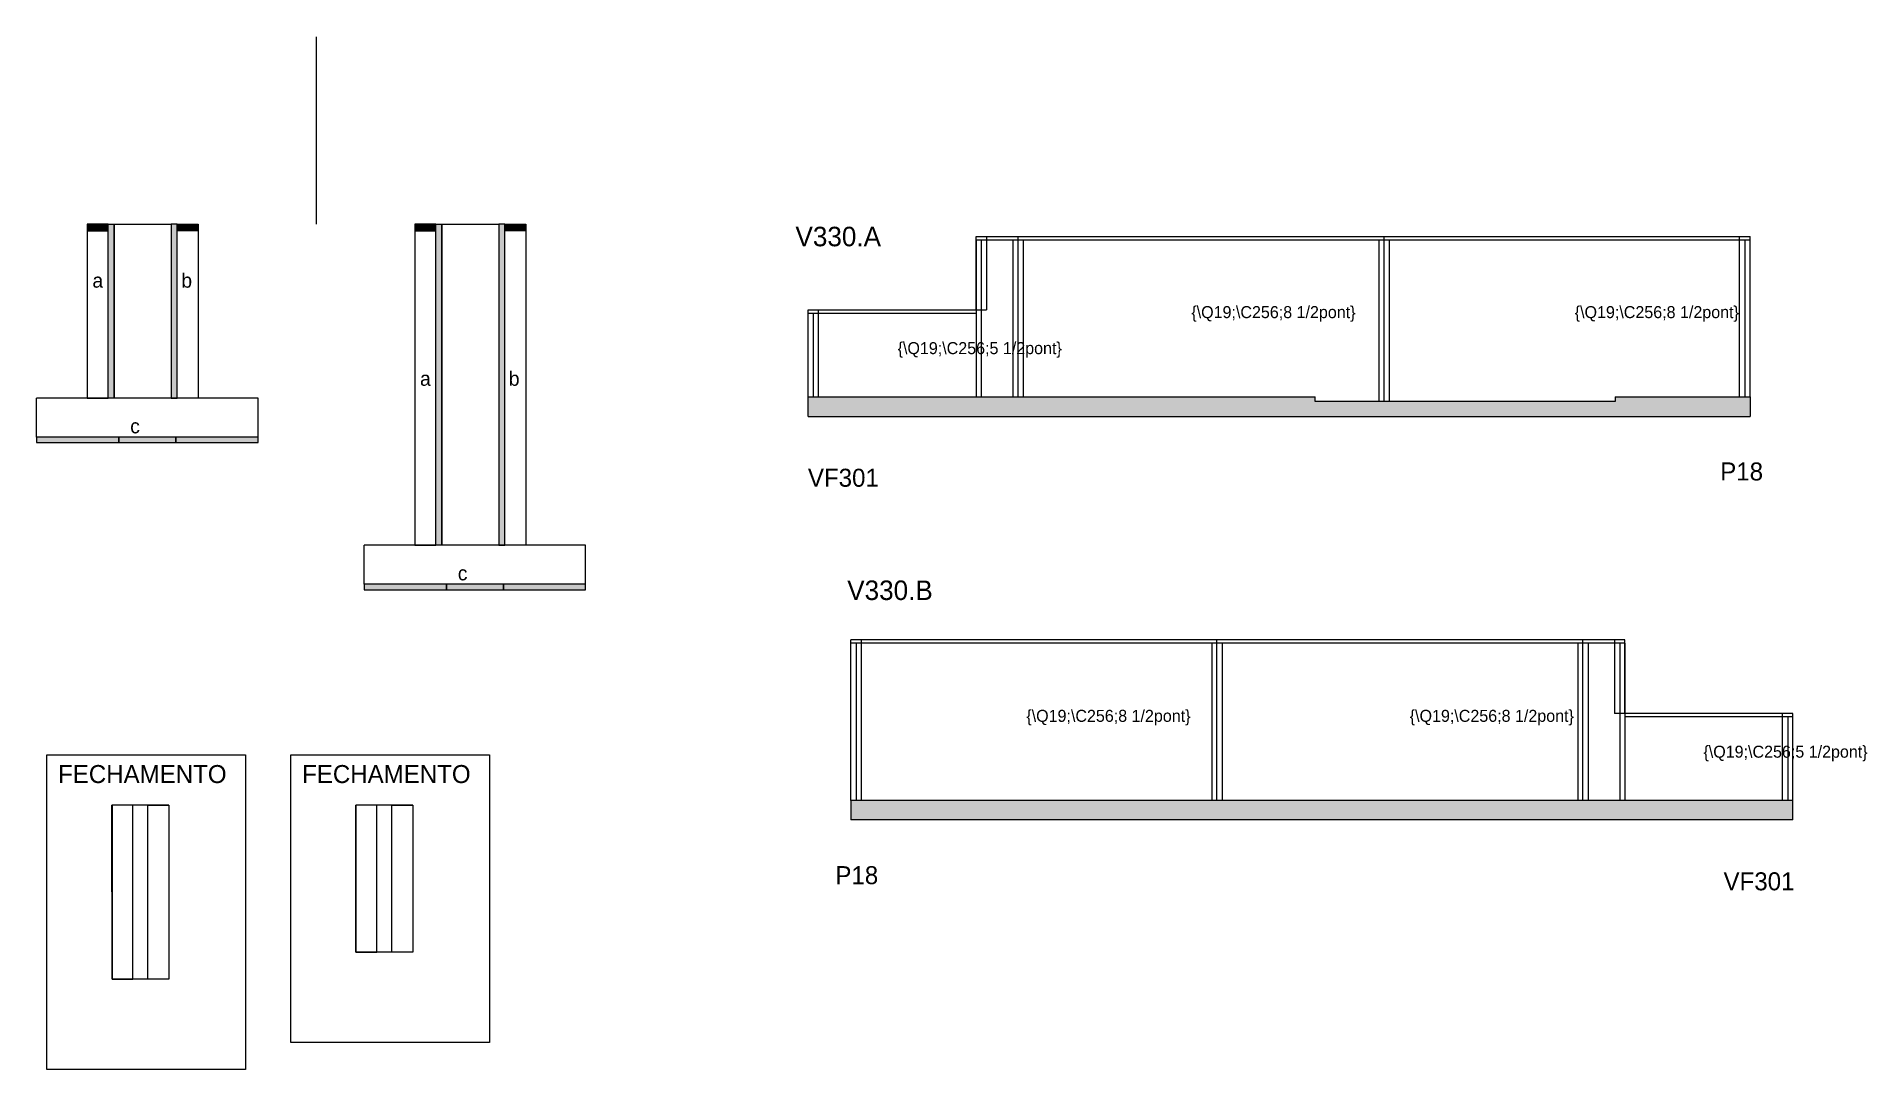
# Model space of a CAD drawing. Header units: metres. Extents: x 6793 to 8013, y 1892 to 2580.
import ezdxf

# ---------------------------------------------------------------- set-up
doc = ezdxf.new("R2010")
doc.units = ezdxf.units.M
for name, color, linetype in [('5', 7, 'Continuous'), ('CONCRETO', 7, 'Continuous'), ('COTA', 7, 'Continuous'), ('Cotas', 7, 'Continuous'), ('detalhes', 7, 'Continuous'), ('Hachura', 7, 'Continuous'), ('Madeira', 7, 'Continuous'), ('Painéis', 7, 'Continuous'), ('SARR_2.2x7', 7, 'Continuous'), ('SARR_3.5x7', 7, 'Continuous'), ('texto', 7, 'Continuous'), ('TEXTO PILAR', 7, 'Continuous'), ('Texto Seção', 7, 'Continuous')]:
    doc.layers.add(name, color=color, linetype=linetype)

msp = doc.modelspace()

# ---------------------------------------------------------------- hatches: boundary and pattern name
at = {"layer": 'COTA'}
h = msp.add_hatch(color=7, dxfattribs=at)
h.dxf.hatch_style = 1
h.paths.add_polyline_path([(7844.9, 2339.8), (7844.9, 2336.8), (7844.9, 2336.8), (7644.9, 2336.8), (7644.9, 2336.8), (7644.9, 2339.8), (7644.9, 2339.8), (7306.9, 2339.8), (7306.9, 2339.8), (7306.9, 2326.8), (7306.9, 2326.8), (7934.9, 2326.8), (7934.9, 2326.8), (7934.9, 2339.8), (7934.9, 2339.8), (7844.9, 2339.8)])
h = msp.add_hatch(color=7, dxfattribs=at)
h.dxf.hatch_style = 1
h.paths.add_polyline_path([(7963.5, 2057.8), (7963.5, 2070.8), (7963.5, 2070.8), (7335.5, 2070.8), (7335.5, 2070.8), (7335.5, 2057.8), (7335.5, 2057.8), (7963.5, 2057.8)])
at = {"layer": 'Hachura'}
h = msp.add_hatch(color=7, dxfattribs=at)
h.dxf.hatch_style = 1
h.paths.add_polyline_path([(6840.4, 2450.5), (6840.4, 2454.9), (6840.4, 2454.9), (6826.4, 2454.9), (6826.4, 2454.9), (6826.4, 2450.5), (6826.4, 2450.5), (6840.4, 2450.5)])
h = msp.add_hatch(color=7, dxfattribs=at)
h.dxf.hatch_style = 1
h.paths.add_polyline_path([(6840.4, 2338.9), (6844.4, 2338.9), (6844.4, 2338.9), (6844.4, 2454.9), (6844.4, 2454.9), (6840.4, 2454.9), (6840.4, 2454.9), (6840.4, 2338.9)])
h = msp.add_hatch(color=7, dxfattribs=at)
h.dxf.hatch_style = 1
h.paths.add_polyline_path([(6882.4, 2338.9), (6886.4, 2338.9), (6886.4, 2338.9), (6886.4, 2454.9), (6886.4, 2454.9), (6882.4, 2454.9), (6882.4, 2454.9), (6882.4, 2338.9)])
h = msp.add_hatch(color=7, dxfattribs=at)
h.dxf.hatch_style = 1
h.paths.add_polyline_path([(6886.4, 2450.5), (6886.4, 2454.9), (6886.4, 2454.9), (6900.4, 2454.9), (6900.4, 2454.9), (6900.4, 2450.5), (6900.4, 2450.5), (6886.4, 2450.5)])
h = msp.add_hatch(color=7, dxfattribs=at)
h.dxf.hatch_style = 1
h.paths.add_polyline_path([(7058.8, 2450.5), (7058.8, 2454.9), (7058.8, 2454.9), (7044.8, 2454.9), (7044.8, 2454.9), (7044.8, 2450.5), (7044.8, 2450.5), (7058.8, 2450.5)])
h = msp.add_hatch(color=7, dxfattribs=at)
h.dxf.hatch_style = 1
h.paths.add_polyline_path([(7058.8, 2240.9), (7062.8, 2240.9), (7062.8, 2240.9), (7062.8, 2454.9), (7062.8, 2454.9), (7058.8, 2454.9), (7058.8, 2454.9), (7058.8, 2240.9)])
h = msp.add_hatch(color=7, dxfattribs=at)
h.dxf.hatch_style = 1
h.paths.add_polyline_path([(7100.8, 2240.9), (7104.8, 2240.9), (7104.8, 2240.9), (7104.8, 2454.9), (7104.8, 2454.9), (7100.8, 2454.9), (7100.8, 2454.9), (7100.8, 2240.9)])
h = msp.add_hatch(color=7, dxfattribs=at)
h.dxf.hatch_style = 1
h.paths.add_polyline_path([(7104.8, 2450.5), (7104.8, 2454.9), (7104.8, 2454.9), (7118.8, 2454.9), (7118.8, 2454.9), (7118.8, 2450.5), (7118.8, 2450.5), (7104.8, 2450.5)])
h = msp.add_hatch(color=7, dxfattribs=at)
h.dxf.hatch_style = 1
h.paths.add_polyline_path([(6847.4, 2309.3), (6847.4, 2312.9), (6847.4, 2312.9), (6792.6, 2312.9), (6792.6, 2312.9), (6792.6, 2309.3), (6792.6, 2309.3), (6847.4, 2309.3)])
h = msp.add_hatch(color=7, dxfattribs=at)
h.dxf.hatch_style = 1
h.paths.add_polyline_path([(6885.4, 2309.3), (6885.4, 2312.9), (6885.4, 2312.9), (6847.4, 2312.9), (6847.4, 2312.9), (6847.4, 2309.3), (6847.4, 2309.3), (6885.4, 2309.3)])
h = msp.add_hatch(color=7, dxfattribs=at)
h.dxf.hatch_style = 1
h.paths.add_polyline_path([(6940.2, 2309.3), (6940.2, 2312.9), (6940.2, 2312.9), (6885.4, 2312.9), (6885.4, 2312.9), (6885.4, 2309.3), (6885.4, 2309.3), (6940.2, 2309.3)])
h = msp.add_hatch(color=7, dxfattribs=at)
h.dxf.hatch_style = 1
h.paths.add_polyline_path([(7065.8, 2211.3), (7065.8, 2214.9), (7065.8, 2214.9), (7011, 2214.9), (7011, 2214.9), (7011, 2211.3), (7011, 2211.3), (7065.8, 2211.3)])
h = msp.add_hatch(color=7, dxfattribs=at)
h.dxf.hatch_style = 1
h.paths.add_polyline_path([(7103.8, 2211.3), (7103.8, 2214.9), (7103.8, 2214.9), (7065.8, 2214.9), (7065.8, 2214.9), (7065.8, 2211.3), (7065.8, 2211.3), (7103.8, 2211.3)])
h = msp.add_hatch(color=7, dxfattribs=at)
h.dxf.hatch_style = 1
h.paths.add_polyline_path([(7158.6, 2211.3), (7158.6, 2214.9), (7158.6, 2214.9), (7103.8, 2214.9), (7103.8, 2214.9), (7103.8, 2211.3), (7103.8, 2211.3), (7158.6, 2211.3)])

# ---------------------------------------------------------------- linework, layer by layer
at = {"layer": 'CONCRETO', "color": 7, "lineweight": 25}
for p, q in [((6792.6, 2312.9), (6792.6, 2338.9)), ((6940.2, 2338.9), (6792.6, 2338.9)), ((6940.2, 2312.9), (6940.2, 2338.9)), ((7011, 2214.9), (7011, 2240.9)), ((7158.6, 2240.9), (7011, 2240.9)), ((7158.6, 2214.9), (7158.6, 2240.9))]:
    msp.add_line(p, q, dxfattribs=at)
for points in [[(6844.4, 2454.9), (6844.4, 2454.9), (6882.4, 2454.9), (6882.4, 2426.9), (6882.4, 2426.9), (6882.4, 2338.9), (6844.4, 2338.9), (6844.4, 2454.9)], [(7062.8, 2454.9), (7062.8, 2454.9), (7100.8, 2454.9), (7100.8, 2426.9), (7100.8, 2426.9), (7100.8, 2240.9), (7062.8, 2240.9), (7062.8, 2454.9)]]:
    msp.add_lwpolyline(points, close=True, dxfattribs=at)
at = {"layer": 'Cotas', "color": 7, "lineweight": 25}
for points in [[(6799.4, 2101.1), (6931.8, 2101.1), (6931.8, 1891.5), (6799.4, 1891.5)], [(6962.1, 2101.1), (7094.5, 2101.1), (7094.5, 1909.5), (6962.1, 1909.5)]]:
    msp.add_lwpolyline(points, close=True, dxfattribs=at)
at = {"layer": 'Defpoints', "color": 7, "lineweight": 25}
msp.add_line((6979.1, 2454.9), (6979.1, 2579.9), dxfattribs=at)
at = {"layer": 'Madeira', "color": 7, "lineweight": 25}
for points in [[(6840.4, 2450.5), (6840.4, 2454.9), (6826.4, 2454.9), (6826.4, 2450.5)], [(6840.4, 2454.9), (6826.4, 2454.9), (6826.4, 2338.9), (6840.4, 2338.9)], [(6886.4, 2450.5), (6886.4, 2454.9), (6900.4, 2454.9), (6900.4, 2450.5)], [(6886.4, 2454.9), (6900.4, 2454.9), (6900.4, 2338.9), (6886.4, 2338.9)], [(7058.8, 2450.5), (7058.8, 2454.9), (7044.8, 2454.9), (7044.8, 2450.5)], [(7058.8, 2454.9), (7044.8, 2454.9), (7044.8, 2240.9), (7058.8, 2240.9)], [(7104.8, 2450.5), (7104.8, 2454.9), (7118.8, 2454.9), (7118.8, 2450.5)], [(7104.8, 2454.9), (7118.8, 2454.9), (7118.8, 2240.9), (7104.8, 2240.9)]]:
    msp.add_lwpolyline(points, close=True, dxfattribs=at)
at = {"layer": 'Painéis', "color": 7, "lineweight": 25}
for p, q in [((7418.9, 2446.8), (7934.9, 2446.8)), ((7418.9, 2397.8), (7418.9, 2446.8)), ((7446.9, 2339.8), (7446.9, 2446.8)), ((7690.9, 2336.8), (7690.9, 2446.8)), ((7934.9, 2339.8), (7934.9, 2446.8)), ((7306.9, 2397.8), (7418.9, 2397.8)), ((7306.9, 2339.8), (7306.9, 2397.8)), ((7306.9, 2339.8), (7644.9, 2339.8)), ((7306.9, 2326.8), (7306.9, 2339.8)), ((7644.9, 2336.8), (7644.9, 2339.8)), ((7844.9, 2336.8), (7644.9, 2336.8)), ((7844.9, 2339.8), (7934.9, 2339.8)), ((7844.9, 2339.8), (7844.9, 2336.8)), ((7934.9, 2339.8), (7934.9, 2326.8)), ((7306.9, 2326.8), (7934.9, 2326.8)), ((7851.5, 2177.8), (7335.5, 2177.8)), ((7335.5, 2070.8), (7335.5, 2177.8)), ((7579.5, 2070.8), (7579.5, 2177.8)), ((7823.5, 2070.8), (7823.5, 2177.8)), ((7851.5, 2128.8), (7851.5, 2177.8)), ((7963.5, 2128.8), (7851.5, 2128.8)), ((7963.5, 2070.8), (7963.5, 2128.8)), ((6880.8, 2067.7), (6842.8, 2067.7)), ((6842.9, 1951.7), (6842.8, 2067.7)), ((6880.8, 2067.7), (6880.8, 1951.7)), ((7043.5, 2067.7), (7005.5, 2067.7)), ((7005.5, 1969.7), (7005.5, 2067.7)), ((7043.5, 2067.7), (7043.5, 1969.7)), ((7963.5, 2070.8), (7335.5, 2070.8)), ((7335.5, 2070.8), (7335.5, 2057.8)), ((7963.5, 2057.8), (7963.5, 2070.8)), ((7963.5, 2057.8), (7335.5, 2057.8)), ((7043.5, 1969.7), (7005.5, 1969.7)), ((6880.8, 1951.7), (6842.9, 1951.7))]:
    msp.add_line(p, q, dxfattribs=at)
for points in [[(6840.4, 2454.9), (6844.4, 2454.9), (6844.4, 2338.9), (6840.4, 2338.9)], [(6886.4, 2454.9), (6882.4, 2454.9), (6882.4, 2338.9), (6886.4, 2338.9)], [(7058.8, 2454.9), (7062.8, 2454.9), (7062.8, 2240.9), (7058.8, 2240.9)], [(7104.8, 2454.9), (7100.8, 2454.9), (7100.8, 2240.9), (7104.8, 2240.9)], [(6847.4, 2309.3), (6847.4, 2312.9), (6792.6, 2312.9), (6792.6, 2309.3)], [(6885.4, 2309.3), (6885.4, 2312.9), (6847.4, 2312.9), (6847.4, 2309.3)], [(6940.2, 2309.3), (6940.2, 2312.9), (6885.4, 2312.9), (6885.4, 2309.3)], [(7065.8, 2211.3), (7065.8, 2214.9), (7011, 2214.9), (7011, 2211.3)], [(7103.8, 2211.3), (7103.8, 2214.9), (7065.8, 2214.9), (7065.8, 2211.3)], [(7158.6, 2211.3), (7158.6, 2214.9), (7103.8, 2214.9), (7103.8, 2211.3)]]:
    msp.add_lwpolyline(points, close=True, dxfattribs=at)
at = {"layer": 'SARR_2.2x7', "color": 7, "lineweight": 25}
for p, q in [((7418.9, 2444.6), (7446.9, 2444.6)), ((7425.9, 2446.8), (7425.9, 2397.8)), ((7446.9, 2444.6), (7690.9, 2444.6)), ((7690.9, 2444.6), (7934.9, 2444.6)), ((7927.9, 2339.8), (7927.9, 2446.8)), ((7306.9, 2395.6), (7418.9, 2395.6)), ((7313.8, 2339.8), (7313.8, 2397.8)), ((7418.9, 2397.8), (7425.8, 2397.8)), ((7579.5, 2175.6), (7335.5, 2175.6)), ((7342.5, 2070.8), (7342.5, 2177.8)), ((7823.5, 2175.6), (7579.5, 2175.6)), ((7851.5, 2175.6), (7823.5, 2175.6)), ((7844.5, 2177.8), (7844.5, 2128.8)), ((7851.5, 2128.8), (7844.6, 2128.8)), ((7963.5, 2126.6), (7851.5, 2126.6)), ((7956.6, 2070.8), (7956.6, 2128.8))]:
    msp.add_line(p, q, dxfattribs=at)
for points in [[(6856.8, 2067.7), (6842.9, 2067.7), (6842.9, 1951.7), (6856.8, 1951.7)], [(6866.8, 2067.7), (6880.8, 2067.7), (6880.8, 1951.7), (6866.8, 1951.7)], [(7019.5, 2067.7), (7005.5, 2067.7), (7005.5, 1969.7), (7019.5, 1969.7)], [(7029.5, 2067.7), (7043.5, 2067.7), (7043.5, 1969.7), (7029.5, 1969.7)]]:
    msp.add_lwpolyline(points, close=True, dxfattribs=at)
at = {"layer": 'SARR_3.5x7', "color": 7, "lineweight": 25}
for p, q in [((7418.9, 2444.6), (7418.9, 2339.8)), ((7422.4, 2444.6), (7422.4, 2339.8)), ((7443.4, 2444.6), (7443.4, 2339.8)), ((7450.4, 2444.6), (7450.4, 2339.8)), ((7687.4, 2444.6), (7687.4, 2336.8)), ((7694.4, 2444.6), (7694.4, 2336.8)), ((7931.4, 2444.6), (7931.4, 2339.8)), ((7310.4, 2395.6), (7310.4, 2339.8)), ((7339, 2175.6), (7339, 2070.8)), ((7576, 2175.6), (7576, 2070.8)), ((7583, 2175.6), (7583, 2070.8)), ((7820, 2175.6), (7820, 2070.8)), ((7827, 2175.6), (7827, 2070.8)), ((7848, 2175.6), (7848, 2070.8)), ((7851.5, 2175.6), (7851.5, 2070.8)), ((7960, 2126.6), (7960, 2070.8))]:
    msp.add_line(p, q, dxfattribs=at)

# ---------------------------------------------------------------- texts
at = {"layer": '5', "color": 7, "lineweight": 25}
for s, p in [('P18', (7915, 2284.1)), ('VF301', (7306.8, 2279.9)), ('P18', (7325.1, 2015)), ('VF301', (7917.2, 2010.9))]:
    msp.add_text(s, height=12, dxfattribs=at).set_placement(p)
at = {"layer": 'detalhes', "color": 7, "lineweight": 25}
for s, p in [('a', (6829.8, 2412.6)), ('b', (6889.1, 2412.6)), ('b', (7107.4, 2347.2)), ('a', (7048.2, 2347.2)), ('c', (6855, 2315.5)), ('c', (7073.4, 2217.5))]:
    msp.add_text(s, height=9.6, dxfattribs=at).set_placement(p)
at = {"layer": 'texto', "color": 7, "lineweight": 25}
for s, p in [('{\\Q19;\\C256;8 1/2pont}', (7562.4, 2392.3)), ('{\\Q19;\\C256;8 1/2pont}', (7818, 2392.3)), ('{\\Q19;\\C256;5 1/2pont}', (7366.6, 2368.3)), ('{\\Q19;\\C256;8 1/2pont}', (7452.4, 2123.2)), ('{\\Q19;\\C256;8 1/2pont}', (7708, 2123.2)), ('{\\Q19;\\C256;5 1/2pont}', (7903.8, 2099.3))]:
    msp.add_text(s, height=8, dxfattribs=at).set_placement(p)
at = {"layer": 'TEXTO PILAR', "color": 7, "lineweight": 25}
for p in [(6806.9, 2082.4), (6969.6, 2082.4)]:
    msp.add_text('FECHAMENTO', height=12, dxfattribs=at).set_placement(p)
at = {"layer": 'Texto Seção', "color": 7, "lineweight": 25}
for s, p in [('V330.A', (7298.5, 2440.2)), ('V330.B', (7333, 2204.4))]:
    msp.add_text(s, height=13, dxfattribs=at).set_placement(p)

doc.saveas('drawing.dxf')
